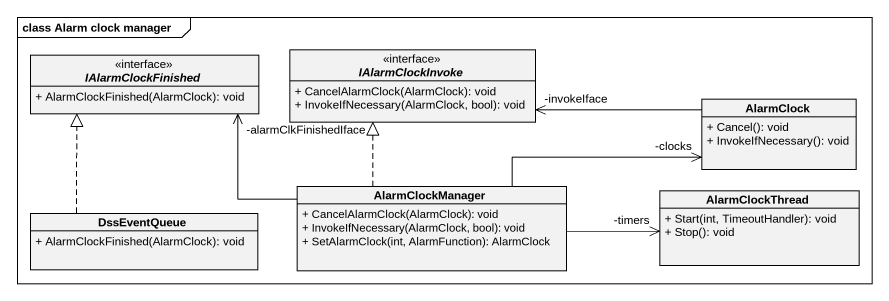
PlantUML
@startuml
mainframe class Alarm clock manager
hide circle
hide empty members
skinparam classAttributeIconSize 0
interface IAlarmClockFinished <<interface>> {
  + AlarmClockFinished(AlarmClock): void
}
interface IAlarmClockInvoke <<interface>> {
  + CancelAlarmClock(AlarmClock): void
  + InvokeIfNecessary(AlarmClock, bool): void
}
class AlarmClock {
  + Cancel(): void
  + InvokeIfNecessary(): void
}
class AlarmClockManager {
  + CancelAlarmClock(AlarmClock): void
  + InvokeIfNecessary(AlarmClock, bool): void
  + SetAlarmClock(int, AlarmFunction): AlarmClock
}
class AlarmClockThread {
  + Start(int, TimeoutHandler): void
  + Stop(): void
}
class DssEventQueue {
  + AlarmClockFinished(AlarmClock): void
}
AlarmClock -left-> "-invokeIface" IAlarmClockInvoke
AlarmClockManager -left-> "-alarmClkFinishedIface" IAlarmClockFinished
AlarmClockManager .up.|> IAlarmClockInvoke
AlarmClockManager -right-> "-clocks" AlarmClock
AlarmClockManager -right-> "-timers" AlarmClockThread
DssEventQueue .up.|> IAlarmClockFinished
@enduml
